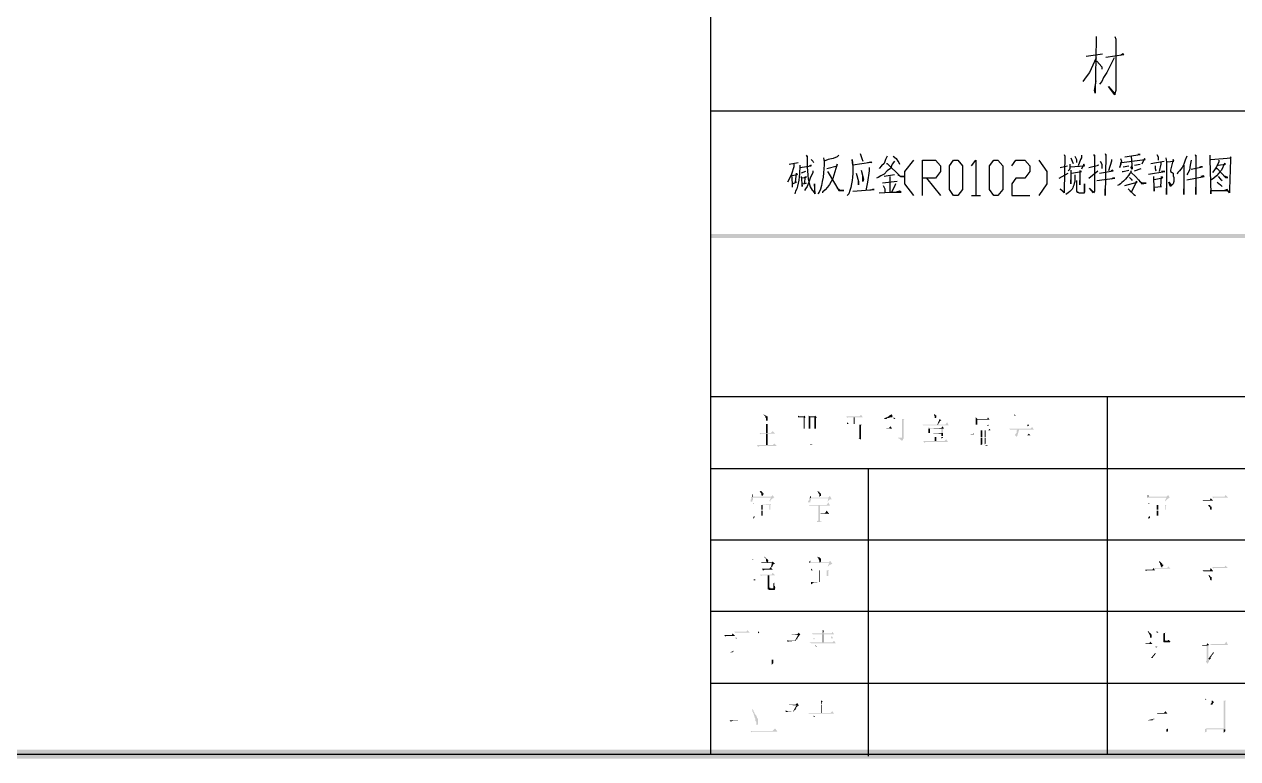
# Model space of a CAD drawing. Header units: millimetres. Extents: x -284 to 814, y -766 to 620.
# Drawn here: x 309.2 to 576, y -765.6 to -604.1 of the extents above; entities that cross this region are included whole.
import ezdxf

# ---------------------------------------------------------------- set-up
doc = ezdxf.new("R2010")
doc.units = ezdxf.units.MM
doc.layers.add('1', color=7, linetype='Continuous')

msp = doc.modelspace()

# ---------------------------------------------------------------- hatches: boundary and pattern name
h = msp.add_hatch(color=0)
h.dxf.hatch_style = 2
h.paths.add_polyline_path([(460.08, -650.198268), (460.08, -651.098268), (813.24, -650.198268)])
h = msp.add_hatch(color=0)
h.dxf.hatch_style = 2
h.paths.add_polyline_path([(460.08, -651.098268), (813.24, -650.198268), (813.24, -651.098268)])
h = msp.add_hatch(color=0)
h.dxf.hatch_style = 2
h.paths.add_polyline_path([(471.78, -689.798268), (471.78, -689.978268), (471.96, -690.158268), (472.14, -690.338268), (472.14, -690.518268), (472.32, -690.698268), (472.32, -690.878268), (472.32, -691.058268), (472.32, -691.238268), (472.5, -691.238268), (472.68, -691.238268), (472.68, -691.058268), (472.68, -690.698268), (472.68, -690.518268), (472.68, -690.338268), (472.5, -690.338268), (472.32, -690.158268), (472.14, -690.158268), (472.14, -689.978268), (471.96, -689.978268)])
h = msp.add_hatch(color=0)
h.dxf.hatch_style = 2
h.paths.add_polyline_path([(479.34, -690.158268), (479.34, -690.518268), (480.6, -690.518268), (480.6, -693.038268), (480.78, -693.038268), (480.78, -690.698268), (480.96, -690.518268), (479.7, -690.338268)])
h = msp.add_hatch(color=0)
h.dxf.hatch_style = 2
h.paths.add_polyline_path([(480.78, -690.158268), (480.6, -690.338268), (479.7, -690.338268), (480.96, -690.518268)])
h = msp.add_hatch(color=0)
h.dxf.hatch_style = 2
h.paths.add_polyline_path([(481.68, -690.158268), (481.68, -690.518268), (482.04, -690.338268)])
h = msp.add_hatch(color=0)
h.dxf.hatch_style = 2
h.paths.add_polyline_path([(483.12, -690.158268), (482.94, -690.338268), (482.04, -690.338268), (481.68, -690.518268), (481.68, -693.038268), (482.04, -693.038268), (482.04, -690.518268), (483.48, -690.518268)])
h = msp.add_hatch(color=0)
h.dxf.hatch_style = 2
h.paths.add_polyline_path([(483.48, -690.518268), (482.94, -690.518268), (482.94, -693.038268), (483.3, -693.038268), (483.3, -690.698268)])
h = msp.add_hatch(color=0)
h.dxf.hatch_style = 2
h.paths.add_polyline_path([(493.2, -689.978268), (492.84, -690.338268), (489.96, -690.338268), (490.14, -690.698268), (490.32, -690.518268), (490.5, -690.518268), (493.56, -690.518268)])
h = msp.add_hatch(color=0)
h.dxf.hatch_style = 2
h.paths.add_polyline_path([(491.76, -690.518268), (491.58, -690.518268), (491.58, -691.958268), (490.5, -691.958268), (491.76, -691.958268)])
h = msp.add_hatch(color=0)
h.dxf.hatch_style = 2
h.paths.add_polyline_path([(499.86, -689.798268), (499.68, -689.978268), (499.5, -689.978268), (499.5, -690.158268), (499.32, -690.158268), (499.32, -690.338268), (499.14, -690.338268), (498.96, -690.518268), (498.78, -690.518268), (498.6, -690.518268), (498.6, -690.698268), (498.42, -690.698268), (498.24, -690.878268), (498.78, -690.878268), (498.96, -690.698268), (499.14, -690.698268), (499.32, -690.698268), (499.5, -690.518268), (499.68, -690.518268), (499.86, -690.518268), (500.04, -690.518268), (500.04, -690.338268), (500.22, -690.338268)])
h = msp.add_hatch(color=0)
h.dxf.hatch_style = 2
h.paths.add_polyline_path([(500.4, -690.518268), (500.4, -690.878268), (500.76, -690.878268)])
h = msp.add_hatch(color=0)
h.dxf.hatch_style = 2
h.paths.add_polyline_path([(502.74, -690.878268), (502.2, -690.878268), (502.2, -694.838268), (502.2, -695.018268), (502.02, -695.018268), (501.3, -695.018268), (501.48, -695.198268), (501.66, -695.198268), (501.84, -695.378268), (502.02, -695.558268), (502.02, -695.738268), (502.2, -695.558268), (502.38, -695.558268), (502.38, -695.378268), (502.56, -695.198268), (502.56, -691.058268)])
h = msp.add_hatch(color=0)
h.dxf.hatch_style = 2
h.paths.add_polyline_path([(509.22, -689.618268), (509.22, -689.798268), (509.22, -689.978268), (509.22, -690.158268), (509.4, -690.158268), (509.4, -690.338268), (509.4, -690.698268), (509.58, -690.698268), (509.76, -690.518268), (509.76, -690.158268), (509.22, -689.798268)])
h = msp.add_hatch(color=0)
h.dxf.hatch_style = 2
h.paths.add_polyline_path([(510.48, -690.878268), (509.94, -692.138268), (510.12, -692.138268), (510.3, -691.778268), (510.48, -691.598268), (510.48, -691.418268), (510.66, -691.238268), (510.84, -691.238268)])
h = msp.add_hatch(color=0)
h.dxf.hatch_style = 2
h.paths.add_polyline_path([(518.4, -690.518268), (518.4, -690.878268), (518.76, -690.878268)])
h = msp.add_hatch(color=0)
h.dxf.hatch_style = 2
h.paths.add_polyline_path([(521.1, -690.518268), (520.92, -690.878268), (518.4, -690.878268), (518.4, -691.058268), (518.4, -691.238268), (518.4, -692.138268), (518.76, -692.138268), (518.76, -691.058268), (521.46, -691.058268)])
h = msp.add_hatch(color=0)
h.dxf.hatch_style = 2
h.paths.add_polyline_path([(526.86, -689.798268), (526.86, -690.158268), (527.22, -690.158268)])
h = msp.add_hatch(color=0)
h.dxf.hatch_style = 2
h.paths.add_polyline_path([(472.68, -693.938268), (472.68, -691.958268), (472.32, -691.958268), (472.32, -693.938268)])
h = msp.add_hatch(color=0)
h.dxf.hatch_style = 2
h.paths.add_polyline_path([(490.14, -691.598268), (490.14, -691.958268), (491.76, -691.958268), (490.5, -691.958268)])
h = msp.add_hatch(color=0)
h.dxf.hatch_style = 2
h.paths.add_polyline_path([(493.38, -692.138268), (492.84, -692.138268), (492.84, -695.018268), (492.84, -695.198268), (492.48, -695.198268), (493.2, -695.378268), (493.2, -692.318268)])
h = msp.add_hatch(color=0)
h.dxf.hatch_style = 2
h.paths.add_polyline_path([(499.68, -692.498268), (499.32, -692.858268), (498.24, -692.858268), (500.04, -693.038268)])
h = msp.add_hatch(color=0)
h.dxf.hatch_style = 2
h.paths.add_polyline_path([(512.1, -691.598268), (511.74, -692.138268), (506.7, -692.138268), (506.88, -692.318268), (507.06, -692.318268), (512.46, -692.318268)])
h = msp.add_hatch(color=0)
h.dxf.hatch_style = 2
h.paths.add_polyline_path([(507.96, -692.678268), (507.96, -693.038268), (510.84, -693.038268), (510.84, -693.938268), (508.32, -693.938268), (511.2, -693.938268), (511.2, -693.218268), (511.38, -693.038268), (508.32, -692.858268)])
h = msp.add_hatch(color=0)
h.dxf.hatch_style = 2
h.paths.add_polyline_path([(507.96, -693.038268), (507.96, -693.938268), (510.84, -694.118268), (510.84, -694.658268), (508.32, -694.658268), (511.2, -694.658268), (511.2, -693.938268), (508.32, -693.938268), (508.32, -693.038268), (510.84, -693.038268)])
h = msp.add_hatch(color=0)
h.dxf.hatch_style = 2
h.paths.add_polyline_path([(511.2, -692.498268), (510.84, -692.858268), (508.32, -692.858268), (511.38, -693.038268)])
h = msp.add_hatch(color=0)
h.dxf.hatch_style = 2
h.paths.add_polyline_path([(521.46, -693.038268), (521.1, -693.398268), (519.12, -693.398268), (521.64, -693.398268)])
h = msp.add_hatch(color=0)
h.dxf.hatch_style = 2
h.paths.add_polyline_path([(519.48, -693.398268), (519.48, -694.838268), (519.12, -694.838268), (519.84, -694.838268), (519.84, -693.398268), (520.38, -693.398268)])
h = msp.add_hatch(color=0)
h.dxf.hatch_style = 2
h.paths.add_polyline_path([(520.38, -693.398268), (520.38, -694.838268), (520.56, -694.838268), (520.56, -693.398268), (521.28, -693.398268)])
h = msp.add_hatch(color=0)
h.dxf.hatch_style = 2
h.paths.add_polyline_path([(521.28, -692.138268), (520.92, -692.318268), (520.92, -692.498268), (521.28, -692.318268)])
h = msp.add_hatch(color=0)
h.dxf.hatch_style = 2
h.paths.add_polyline_path([(530.82, -692.678268), (530.46, -693.038268), (525.78, -693.038268), (525.96, -693.218268), (526.14, -693.218268), (531.18, -693.218268)])
h = msp.add_hatch(color=0)
h.dxf.hatch_style = 2
h.paths.add_polyline_path([(527.94, -693.218268), (527.58, -693.218268), (527.4, -693.398268), (527.4, -693.578268), (527.4, -693.758268), (527.4, -693.938268), (527.22, -694.118268), (527.22, -694.298268), (527.04, -694.298268), (527.04, -694.478268), (527.4, -694.838268), (527.58, -694.478268), (530.46, -694.478268), (527.58, -694.478268)])
h = msp.add_hatch(color=0)
h.dxf.hatch_style = 2
h.paths.add_polyline_path([(530.1, -692.138268), (529.74, -692.138268), (529.74, -692.498268), (530.1, -692.318268)])
h = msp.add_hatch(color=0)
h.dxf.hatch_style = 2
h.paths.add_polyline_path([(473.76, -693.578268), (473.4, -693.938268), (470.88, -693.938268), (471.06, -694.298268), (471.24, -694.118268), (471.42, -694.118268), (474.3, -694.118268)])
h = msp.add_hatch(color=0)
h.dxf.hatch_style = 2
h.paths.add_polyline_path([(472.68, -696.638268), (472.68, -694.118268), (472.32, -694.118268), (472.32, -696.638268)])
h = msp.add_hatch(color=0)
h.dxf.hatch_style = 2
h.paths.add_polyline_path([(501.48, -695.018268), (501.3, -695.018268), (502.02, -695.018268), (501.66, -695.018268)])
h = msp.add_hatch(color=0)
h.dxf.hatch_style = 2
h.paths.add_polyline_path([(511.92, -695.378268), (511.56, -695.738268), (506.88, -695.738268), (507.06, -696.098268), (507.24, -696.098268), (507.42, -695.918268), (512.28, -695.918268)])
h = msp.add_hatch(color=0)
h.dxf.hatch_style = 2
h.paths.add_polyline_path([(509.4, -694.838268), (509.4, -695.738268), (509.76, -695.738268), (509.76, -694.838268), (510.84, -694.838268)])
h = msp.add_hatch(color=0)
h.dxf.hatch_style = 2
h.paths.add_polyline_path([(511.2, -694.838268), (509.4, -694.838268), (510.84, -694.838268), (510.84, -695.198268), (511.2, -695.018268)])
h = msp.add_hatch(color=0)
h.dxf.hatch_style = 2
h.paths.add_polyline_path([(518.04, -694.118268), (516.78, -694.298268), (517.86, -694.298268), (518.04, -694.298268)])
h = msp.add_hatch(color=0)
h.dxf.hatch_style = 2
h.paths.add_polyline_path([(519.84, -695.018268), (519.48, -695.018268), (519.48, -696.638268), (519.84, -696.458268)])
h = msp.add_hatch(color=0)
h.dxf.hatch_style = 2
h.paths.add_polyline_path([(520.38, -695.018268), (520.38, -696.458268), (520.56, -696.278268), (520.56, -695.018268), (521.28, -695.018268)])
h = msp.add_hatch(color=0)
h.dxf.hatch_style = 2
h.paths.add_polyline_path([(530.1, -694.118268), (529.74, -694.478268), (527.58, -694.478268), (530.46, -694.478268)])
h = msp.add_hatch(color=0)
h.dxf.hatch_style = 2
h.paths.add_polyline_path([(474.12, -696.278268), (473.76, -696.638268), (470.34, -696.638268), (470.52, -696.998268), (470.7, -696.998268), (470.88, -696.818268), (474.66, -696.818268)])
h = msp.add_hatch(color=0)
h.dxf.hatch_style = 2
h.paths.add_polyline_path([(479.88, -696.278268), (480.42, -696.278268), (480.24, -696.278268)])
h = msp.add_hatch(color=0)
h.dxf.hatch_style = 2
h.paths.add_polyline_path([(482.04, -696.458268), (482.04, -696.638268), (482.58, -696.458268)])
h = msp.add_hatch(color=0)
h.dxf.hatch_style = 2
h.paths.add_polyline_path([(520.56, -696.638268), (520.56, -696.818268), (521.1, -696.638268), (520.92, -696.638268), (520.74, -696.638268)])
h = msp.add_hatch(color=0)
h.dxf.hatch_style = 2
h.paths.add_polyline_path([(471.06, -706.718268), (470.88, -706.718268), (471.06, -706.898268), (471.06, -707.078268), (471.24, -707.258268), (471.24, -707.438268), (471.24, -707.618268), (471.42, -707.798268), (471.6, -707.798268), (471.6, -707.618268), (471.78, -707.438268), (471.78, -707.258268), (471.6, -707.258268), (471.6, -707.078268), (471.42, -706.898268), (471.24, -706.718268)])
h = msp.add_hatch(color=0)
h.dxf.hatch_style = 2
h.paths.add_polyline_path([(483.66, -706.718268), (483.66, -706.898268), (483.84, -707.258268), (484.02, -707.438268), (484.02, -707.618268), (484.02, -707.798268), (484.02, -707.978268), (484.2, -707.978268), (484.2, -707.798268), (484.38, -707.798268), (484.38, -707.618268), (484.38, -707.438268), (484.38, -707.258268), (484.2, -707.258268), (484.2, -707.078268), (484.02, -707.078268), (484.02, -706.898268), (483.84, -706.898268)])
h = msp.add_hatch(color=0)
h.dxf.hatch_style = 2
h.paths.add_polyline_path([(469.08, -708.158268), (469.08, -708.338268), (469.08, -708.518268), (468.9, -708.518268), (468.9, -708.698268), (468.9, -708.878268), (468.9, -709.058268), (469.26, -709.058268), (469.26, -708.878268), (469.44, -708.698268), (469.44, -708.518268), (469.44, -708.338268), (469.44, -708.158268), (473.4, -708.158268)])
h = msp.add_hatch(color=0)
h.dxf.hatch_style = 2
h.paths.add_polyline_path([(469.44, -707.438268), (469.26, -707.438268), (469.26, -707.798268), (469.26, -707.978268), (469.08, -708.158268), (469.44, -707.978268)])
h = msp.add_hatch(color=0)
h.dxf.hatch_style = 2
h.paths.add_polyline_path([(473.76, -707.618268), (473.4, -707.978268), (469.44, -707.978268), (469.08, -708.158268), (473.4, -708.158268), (473.04, -708.878268), (473.22, -709.058268), (473.22, -708.878268), (473.76, -708.338268), (473.94, -708.338268), (473.94, -708.158268), (474.12, -708.158268)])
h = msp.add_hatch(color=0)
h.dxf.hatch_style = 2
h.paths.add_polyline_path([(469.44, -709.418268), (469.62, -709.418268), (469.62, -709.598268), (469.8, -709.598268)])
h = msp.add_hatch(color=0)
h.dxf.hatch_style = 2
h.paths.add_polyline_path([(481.86, -708.338268), (481.86, -708.518268), (481.86, -708.698268), (481.68, -708.698268), (481.68, -708.878268), (481.5, -709.058268), (481.5, -709.238268), (481.68, -709.238268), (481.86, -709.238268), (482.04, -709.238268), (482.04, -709.058268), (482.04, -708.878268), (482.22, -708.698268), (482.22, -708.338268), (486, -708.338268)])
h = msp.add_hatch(color=0)
h.dxf.hatch_style = 2
h.paths.add_polyline_path([(486, -709.238268), (485.64, -709.778268), (481.68, -709.778268), (481.86, -709.958268), (482.04, -709.958268), (482.22, -709.958268), (486.36, -709.958268)])
h = msp.add_hatch(color=0)
h.dxf.hatch_style = 2
h.paths.add_polyline_path([(486.36, -707.798268), (486, -708.158268), (482.22, -708.158268), (481.86, -708.338268), (486, -708.338268), (485.82, -709.238268), (486, -708.878268), (486.36, -708.518268), (486.54, -708.518268), (486.72, -708.518268)])
h = msp.add_hatch(color=0)
h.dxf.hatch_style = 2
h.paths.add_polyline_path([(482.22, -707.798268), (482.04, -707.798268), (482.04, -707.978268), (481.86, -708.338268), (482.22, -708.158268)])
h = msp.add_hatch(color=0)
h.dxf.hatch_style = 2
h.paths.add_polyline_path([(560.7, -707.618268), (560.34, -707.978268), (556.38, -707.978268), (556.02, -708.158268), (560.34, -708.158268), (559.98, -708.878268), (560.16, -709.058268), (560.16, -708.878268), (560.34, -708.698268), (560.7, -708.338268), (560.88, -708.338268), (560.88, -708.158268), (561.06, -708.158268)])
h = msp.add_hatch(color=0)
h.dxf.hatch_style = 2
h.paths.add_polyline_path([(556.38, -707.618268), (556.2, -707.618268), (556.2, -707.798268), (556.2, -707.978268), (556.02, -708.158268), (556.38, -707.978268)])
h = msp.add_hatch(color=0)
h.dxf.hatch_style = 2
h.paths.add_polyline_path([(556.38, -709.418268), (556.38, -709.598268), (556.74, -709.598268)])
h = msp.add_hatch(color=0)
h.dxf.hatch_style = 2
h.paths.add_polyline_path([(570.06, -708.338268), (569.88, -708.698268), (568.26, -708.698268), (568.44, -708.878268), (568.62, -708.878268), (570.6, -708.878268)])
h = msp.add_hatch(color=0)
h.dxf.hatch_style = 2
h.paths.add_polyline_path([(573.3, -707.618268), (573.12, -707.978268), (570.42, -707.978268), (570.6, -708.338268), (570.78, -708.158268), (573.84, -708.158268)])
h = msp.add_hatch(color=0)
h.dxf.hatch_style = 2
h.paths.add_polyline_path([(473.4, -709.598268), (471.24, -709.778268), (473.04, -709.778268), (473.04, -710.858268), (469.8, -710.858268), (473.22, -710.858268), (473.22, -709.958268)])
h = msp.add_hatch(color=0)
h.dxf.hatch_style = 2
h.paths.add_polyline_path([(471.24, -709.778268), (471.24, -710.858268), (471.6, -710.858268), (471.6, -709.778268), (473.04, -709.778268)])
h = msp.add_hatch(color=0)
h.dxf.hatch_style = 2
h.paths.add_polyline_path([(471.24, -711.038268), (471.24, -712.118268), (471.6, -712.118268), (471.6, -711.038268), (473.04, -711.038268)])
h = msp.add_hatch(color=0)
h.dxf.hatch_style = 2
h.paths.add_polyline_path([(484.2, -709.958268), (483.84, -709.958268), (483.84, -713.198268), (483.48, -713.378268), (483.48, -713.558268), (483.66, -713.558268), (485.28, -713.558268), (484.92, -713.558268), (484.56, -713.558268), (484.38, -713.378268), (484.2, -713.378268), (484.2, -711.758268), (486.18, -711.758268), (484.2, -711.578268)])
h = msp.add_hatch(color=0)
h.dxf.hatch_style = 2
h.paths.add_polyline_path([(485.64, -711.038268), (485.28, -711.578268), (484.2, -711.578268), (486.18, -711.758268)])
h = msp.add_hatch(color=0)
h.dxf.hatch_style = 2
h.paths.add_polyline_path([(560.34, -709.778268), (558.18, -709.778268), (559.98, -709.778268), (559.98, -710.858268), (556.74, -710.858268), (560.16, -710.858268), (560.16, -709.958268)])
h = msp.add_hatch(color=0)
h.dxf.hatch_style = 2
h.paths.add_polyline_path([(558.18, -709.778268), (558.18, -710.858268), (558.54, -710.858268), (558.54, -709.778268), (559.98, -709.778268)])
h = msp.add_hatch(color=0)
h.dxf.hatch_style = 2
h.paths.add_polyline_path([(558.18, -711.038268), (558.18, -712.118268), (558.54, -712.118268), (558.54, -711.038268), (559.98, -711.038268)])
h = msp.add_hatch(color=0)
h.dxf.hatch_style = 2
h.paths.add_polyline_path([(569.7, -709.778268), (569.52, -709.778268), (569.52, -709.958268), (569.7, -710.138268), (569.88, -710.318268), (569.88, -710.498268), (569.88, -710.678268), (570.06, -710.858268), (570.24, -710.858268), (570.24, -710.678268), (570.24, -710.318268), (570.24, -710.138268), (570.06, -710.138268), (570.06, -709.958268), (569.88, -709.958268), (569.88, -709.778268)])
h = msp.add_hatch(color=0)
h.dxf.hatch_style = 2
h.paths.add_polyline_path([(469.62, -712.298268), (469.62, -712.478268), (469.44, -712.658268), (469.44, -712.838268), (469.8, -712.478268), (469.8, -712.298268), (471.24, -712.298268)])
h = msp.add_hatch(color=0)
h.dxf.hatch_style = 2
h.paths.add_polyline_path([(556.56, -712.298268), (556.38, -712.478268), (556.38, -712.838268), (556.74, -712.658268), (556.74, -712.298268), (558.18, -712.298268)])
h = msp.add_hatch(color=0)
h.dxf.hatch_style = 2
h.paths.add_polyline_path([(469.26, -721.658268), (469.26, -721.838268), (469.62, -721.838268)])
h = msp.add_hatch(color=0)
h.dxf.hatch_style = 2
h.paths.add_polyline_path([(471.96, -721.118268), (471.96, -721.298268), (472.14, -721.478268), (472.32, -721.658268), (472.32, -721.838268), (472.32, -722.018268), (472.32, -722.198268), (472.5, -722.378268), (471.24, -722.378268), (472.5, -722.378268), (472.68, -722.378268), (472.86, -722.018268), (472.68, -721.838268), (472.68, -721.658268), (472.5, -721.658268), (472.32, -721.478268), (472.14, -721.298268)])
h = msp.add_hatch(color=0)
h.dxf.hatch_style = 2
h.paths.add_polyline_path([(473.76, -722.198268), (473.58, -722.378268), (472.5, -722.378268), (471.24, -722.558268), (473.58, -722.558268), (473.4, -723.458268), (473.58, -723.638268), (473.58, -723.458268), (473.76, -723.278268), (473.76, -723.098268), (473.94, -722.918268), (473.94, -722.738268), (474.3, -722.738268)])
h = msp.add_hatch(color=0)
h.dxf.hatch_style = 2
h.paths.add_polyline_path([(471.24, -722.198268), (471.24, -722.558268), (472.5, -722.378268), (471.24, -722.378268)])
h = msp.add_hatch(color=0)
h.dxf.hatch_style = 2
h.paths.add_polyline_path([(486.36, -722.018268), (486.18, -722.378268), (482.04, -722.378268), (481.86, -722.558268), (486.18, -722.558268), (485.82, -723.458268), (486, -723.278268), (486.36, -722.918268), (486.54, -722.918268), (486.72, -722.738268), (486.9, -722.738268)])
h = msp.add_hatch(color=0)
h.dxf.hatch_style = 2
h.paths.add_polyline_path([(482.04, -722.018268), (481.86, -722.198268), (481.86, -722.378268), (481.86, -722.558268), (482.04, -722.378268)])
h = msp.add_hatch(color=0)
h.dxf.hatch_style = 2
h.paths.add_polyline_path([(483.66, -721.118268), (483.66, -721.298268), (483.66, -721.478268), (483.84, -721.478268), (483.84, -721.658268), (484.02, -722.018268), (484.02, -722.198268), (484.02, -722.378268), (484.2, -722.378268), (484.38, -722.198268), (484.38, -722.018268), (484.38, -721.838268), (484.38, -721.658268), (484.2, -721.478268), (484.02, -721.298268), (483.84, -721.298268)])
h = msp.add_hatch(color=0)
h.dxf.hatch_style = 2
h.paths.add_polyline_path([(558.72, -722.198268), (558.72, -722.378268), (558.9, -722.558268), (558.9, -722.738268), (558.9, -722.918268), (559.08, -722.918268), (559.08, -723.098268), (559.08, -723.278268), (559.26, -723.458268), (559.26, -723.638268), (559.44, -723.458268), (559.44, -723.278268), (559.62, -723.098268), (559.62, -722.918268), (559.44, -722.918268), (559.44, -722.738268), (559.26, -722.558268), (559.08, -722.378268), (558.9, -722.198268)])
h = msp.add_hatch(color=0)
h.dxf.hatch_style = 2
h.paths.add_polyline_path([(473.76, -724.718268), (473.58, -725.078268), (470.88, -725.078268), (471.24, -725.438268), (471.42, -725.258268), (474.3, -725.258268)])
h = msp.add_hatch(color=0)
h.dxf.hatch_style = 2
h.paths.add_polyline_path([(473.22, -723.458268), (473.04, -723.818268), (471.42, -723.818268), (471.6, -724.178268), (471.78, -724.178268), (471.96, -723.998268), (473.76, -723.998268)])
h = msp.add_hatch(color=0)
h.dxf.hatch_style = 2
h.paths.add_polyline_path([(473.04, -725.258268), (472.68, -725.258268), (472.68, -727.958268), (472.68, -728.138268), (473.4, -728.138268), (473.22, -728.138268), (473.22, -727.958268), (473.04, -727.958268), (473.04, -727.778268)])
h = msp.add_hatch(color=0)
h.dxf.hatch_style = 2
h.paths.add_polyline_path([(482.22, -723.818268), (482.22, -724.178268), (482.58, -724.178268)])
h = msp.add_hatch(color=0)
h.dxf.hatch_style = 2
h.paths.add_polyline_path([(486.18, -724.178268), (484.02, -724.178268), (485.64, -724.178268), (485.64, -725.438268), (482.58, -725.438268), (486, -725.438268), (486, -724.358268)])
h = msp.add_hatch(color=0)
h.dxf.hatch_style = 2
h.paths.add_polyline_path([(484.02, -724.178268), (484.02, -725.438268), (484.2, -725.438268), (484.2, -724.178268), (485.64, -724.178268)])
h = msp.add_hatch(color=0)
h.dxf.hatch_style = 2
h.paths.add_polyline_path([(484.02, -725.438268), (484.02, -726.698268), (484.2, -726.698268), (484.2, -725.438268), (485.64, -725.438268)])
h = msp.add_hatch(color=0)
h.dxf.hatch_style = 2
h.paths.add_polyline_path([(557.46, -723.638268), (557.28, -723.998268), (555.66, -723.998268), (555.84, -724.358268), (556.02, -724.178268), (557.82, -724.178268)])
h = msp.add_hatch(color=0)
h.dxf.hatch_style = 2
h.paths.add_polyline_path([(560.7, -723.278268), (560.52, -723.638268), (557.64, -723.638268), (557.82, -723.998268), (558, -723.818268), (561.24, -723.818268)])
h = msp.add_hatch(color=0)
h.dxf.hatch_style = 2
h.paths.add_polyline_path([(570.06, -723.638268), (569.88, -724.178268), (568.26, -724.178268), (568.44, -724.358268), (568.62, -724.358268), (570.6, -724.358268)])
h = msp.add_hatch(color=0)
h.dxf.hatch_style = 2
h.paths.add_polyline_path([(569.7, -725.258268), (569.52, -725.258268), (569.7, -725.438268), (569.7, -725.618268), (569.88, -725.798268), (569.88, -725.978268), (569.88, -726.158268), (570.06, -726.338268), (570.24, -726.338268), (570.24, -726.158268), (570.24, -725.798268), (570.24, -725.618268), (570.06, -725.618268), (569.88, -725.258268)])
h = msp.add_hatch(color=0)
h.dxf.hatch_style = 2
h.paths.add_polyline_path([(573.3, -723.098268), (573.12, -723.458268), (570.42, -723.458268), (570.6, -723.818268), (570.78, -723.638268), (573.84, -723.638268)])
h = msp.add_hatch(color=0)
h.dxf.hatch_style = 2
h.paths.add_polyline_path([(469.62, -726.158268), (469.62, -726.338268), (470.16, -726.338268), (469.98, -726.338268), (469.98, -726.158268), (469.8, -726.158268)])
h = msp.add_hatch(color=0)
h.dxf.hatch_style = 2
h.paths.add_polyline_path([(474.12, -726.698268), (474.12, -726.878268), (473.94, -727.058268), (473.94, -727.778268), (473.94, -727.958268), (473.94, -728.138268), (472.68, -728.138268), (472.68, -728.318268), (472.86, -728.318268), (472.86, -728.498268), (473.04, -728.498268), (473.94, -728.498268), (474.12, -728.498268), (474.3, -728.318268), (474.3, -728.138268), (474.48, -727.958268), (474.3, -727.958268), (474.3, -727.778268), (474.3, -727.598268), (474.12, -727.598268)])
h = msp.add_hatch(color=0)
h.dxf.hatch_style = 2
h.paths.add_polyline_path([(482.22, -726.698268), (482.22, -727.238268), (482.58, -727.058268), (482.58, -726.878268), (484.02, -726.878268)])
h = msp.add_hatch(color=0)
h.dxf.hatch_style = 2
h.paths.add_polyline_path([(464.94, -738.038268), (464.76, -738.398268), (463.14, -738.398268), (463.32, -738.758268), (463.5, -738.578268), (465.48, -738.578268)])
h = msp.add_hatch(color=0)
h.dxf.hatch_style = 2
h.paths.add_polyline_path([(468.18, -737.318268), (468, -737.678268), (465.3, -737.678268), (465.48, -737.858268), (465.66, -737.858268), (465.84, -737.858268), (468.72, -737.858268)])
h = msp.add_hatch(color=0)
h.dxf.hatch_style = 2
h.paths.add_polyline_path([(470.52, -737.498268), (470.52, -738.038268), (470.88, -737.858268)])
h = msp.add_hatch(color=0)
h.dxf.hatch_style = 2
h.paths.add_polyline_path([(479.52, -737.858268), (479.16, -738.218268), (477.9, -738.218268), (477.36, -738.218268), (479.34, -738.398268), (478.62, -739.658268), (477.36, -739.658268), (478.8, -739.658268), (478.98, -739.298268), (479.16, -739.298268), (479.16, -739.118268), (479.34, -738.938268), (479.34, -738.758268), (479.52, -738.758268), (479.52, -738.578268), (479.7, -738.398268), (479.88, -738.398268)])
h = msp.add_hatch(color=0)
h.dxf.hatch_style = 2
h.paths.add_polyline_path([(486.9, -737.678268), (486.72, -738.038268), (482.4, -738.038268), (482.58, -738.218268), (482.76, -738.218268), (482.94, -738.218268), (487.26, -738.218268)])
h = msp.add_hatch(color=0)
h.dxf.hatch_style = 2
h.paths.add_polyline_path([(486.72, -738.578268), (486.54, -739.118268), (482.58, -739.118268), (482.76, -739.298268), (482.94, -739.298268), (483.12, -739.118268), (487.08, -739.118268)])
h = msp.add_hatch(color=0)
h.dxf.hatch_style = 2
h.paths.add_polyline_path([(484.56, -737.138268), (484.74, -737.318268), (484.74, -738.038268), (484.92, -738.038268), (484.92, -737.678268), (485.1, -737.498268)])
h = msp.add_hatch(color=0)
h.dxf.hatch_style = 2
h.paths.add_polyline_path([(484.92, -739.118268), (484.92, -738.218268), (484.74, -738.218268), (484.74, -739.118268)])
h = msp.add_hatch(color=0)
h.dxf.hatch_style = 2
h.paths.add_polyline_path([(556.38, -737.498268), (556.2, -737.678268), (556.38, -737.858268), (556.56, -738.218268), (556.74, -738.578268), (556.74, -738.758268), (556.74, -738.938268), (556.92, -738.938268), (557.1, -738.938268), (557.1, -738.758268), (557.1, -738.398268), (556.92, -738.038268), (556.74, -738.038268), (556.74, -737.858268), (556.56, -737.858268)])
h = msp.add_hatch(color=0)
h.dxf.hatch_style = 2
h.paths.add_polyline_path([(558.18, -737.498268), (558.18, -737.858268), (558.54, -737.858268)])
h = msp.add_hatch(color=0)
h.dxf.hatch_style = 2
h.paths.add_polyline_path([(560.16, -737.858268), (559.62, -738.038268), (559.62, -739.838268), (559.8, -740.018268), (559.98, -740.018268), (560.88, -740.018268), (561.06, -740.018268), (561.24, -739.838268), (561.06, -739.658268), (560.16, -739.658268), (559.98, -739.478268), (559.98, -738.038268)])
h = msp.add_hatch(color=0)
h.dxf.hatch_style = 2
h.paths.add_polyline_path([(465.66, -738.938268), (465.66, -739.118268), (466.02, -739.118268)])
h = msp.add_hatch(color=0)
h.dxf.hatch_style = 2
h.paths.add_polyline_path([(477, -739.478268), (477, -739.838268), (478.8, -739.658268), (477.36, -739.658268)])
h = msp.add_hatch(color=0)
h.dxf.hatch_style = 2
h.paths.add_polyline_path([(487.26, -739.658268), (486.9, -740.018268), (481.86, -740.018268), (482.22, -740.198268), (482.4, -740.198268), (482.58, -740.198268), (487.62, -740.198268)])
h = msp.add_hatch(color=0)
h.dxf.hatch_style = 2
h.paths.add_polyline_path([(483.12, -740.558268), (483.12, -740.738268), (483.3, -740.918268), (483.48, -740.918268)])
h = msp.add_hatch(color=0)
h.dxf.hatch_style = 2
h.paths.add_polyline_path([(484.92, -740.018268), (484.92, -739.118268), (484.74, -739.118268), (484.74, -740.018268)])
h = msp.add_hatch(color=0)
h.dxf.hatch_style = 2
h.paths.add_polyline_path([(556.74, -739.838268), (556.56, -740.198268), (555.66, -740.198268), (555.84, -740.378268), (556.02, -740.378268), (556.56, -740.378268), (557.28, -740.378268)])
h = msp.add_hatch(color=0)
h.dxf.hatch_style = 2
h.paths.add_polyline_path([(557.82, -740.918268), (558, -741.098268), (558.18, -741.098268), (558.36, -740.918268), (559.98, -740.918268)])
h = msp.add_hatch(color=0)
h.dxf.hatch_style = 2
h.paths.add_polyline_path([(560.88, -739.478268), (560.7, -739.478268), (560.52, -739.658268), (560.34, -739.658268), (561.06, -739.658268)])
h = msp.add_hatch(color=0)
h.dxf.hatch_style = 2
h.paths.add_polyline_path([(569.34, -740.198268), (569.16, -740.558268), (568.08, -740.558268), (568.26, -740.738268), (568.44, -740.738268), (568.62, -740.738268), (569.16, -740.738268), (569.7, -740.558268)])
h = msp.add_hatch(color=0)
h.dxf.hatch_style = 2
h.paths.add_polyline_path([(569.7, -740.558268), (569.16, -740.738268), (569.16, -743.798268), (569.16, -743.978268), (568.98, -744.158268), (569.34, -744.698268), (569.52, -744.518268), (569.52, -744.338268), (569.7, -744.158268), (569.7, -743.978268), (569.88, -743.798268), (569.52, -743.618268), (569.52, -740.918268)])
h = msp.add_hatch(color=0)
h.dxf.hatch_style = 2
h.paths.add_polyline_path([(573.48, -739.838268), (573.12, -740.378268), (569.88, -740.378268), (570.24, -740.558268), (570.42, -740.558268), (570.6, -740.558268), (573.84, -740.558268)])
h = msp.add_hatch(color=0)
h.dxf.hatch_style = 2
h.paths.add_polyline_path([(465.3, -741.818268), (464.4, -742.178268), (464.76, -742.178268), (464.94, -742.178268)])
h = msp.add_hatch(color=0)
h.dxf.hatch_style = 2
h.paths.add_polyline_path([(473.94, -743.798268), (473.58, -743.798268), (473.58, -744.878268), (473.94, -744.518268), (473.94, -744.338268), (473.94, -744.158268)])
h = msp.add_hatch(color=0)
h.dxf.hatch_style = 2
h.paths.add_polyline_path([(557.82, -742.358268), (556.92, -743.438268), (557.28, -743.438268), (557.46, -743.078268), (557.64, -742.898268), (557.82, -742.718268), (558, -742.358268)])
h = msp.add_hatch(color=0)
h.dxf.hatch_style = 2
h.paths.add_polyline_path([(570.6, -742.178268), (569.52, -743.618268), (569.88, -743.798268), (569.88, -743.618268), (570.06, -743.618268), (570.06, -743.438268), (570.06, -743.258268), (570.24, -743.078268), (570.24, -742.898268), (570.6, -742.538268), (570.78, -742.178268)])
h = msp.add_hatch(color=0)
h.dxf.hatch_style = 2
h.paths.add_polyline_path([(469.26, -754.598268), (469.26, -754.778268), (469.26, -755.138268), (469.44, -755.318268), (469.44, -755.498268), (469.62, -755.678268), (469.62, -755.858268), (469.8, -756.398268), (469.8, -756.578268), (469.98, -756.758268), (469.98, -756.938268), (469.98, -757.118268), (469.98, -757.298268), (470.16, -757.478268), (470.16, -757.658268), (470.16, -757.838268), (470.16, -758.018268), (470.34, -758.198268), (470.52, -758.018268), (470.52, -757.838268), (470.52, -757.658268), (470.52, -757.118268), (470.52, -756.938268), (470.52, -756.758268), (470.34, -756.578268), (470.34, -756.398268), (470.16, -756.218268), (470.16, -756.038268), (469.98, -755.858268), (469.8, -755.678268), (469.8, -755.498268), (469.62, -755.318268), (469.62, -755.138268), (469.44, -754.778268)])
h = msp.add_hatch(color=0)
h.dxf.hatch_style = 2
h.paths.add_polyline_path([(479.16, -753.338268), (478.8, -753.698268), (477.54, -753.698268), (477, -753.698268), (478.98, -753.878268), (478.26, -755.138268), (477, -755.138268), (478.44, -755.138268), (478.44, -754.958268), (478.62, -754.958268), (478.8, -754.778268), (478.8, -754.598268), (478.98, -754.418268), (478.98, -754.238268), (479.16, -754.238268), (479.16, -754.058268), (479.34, -753.878268), (479.52, -753.878268)])
h = msp.add_hatch(color=0)
h.dxf.hatch_style = 2
h.paths.add_polyline_path([(484.2, -752.618268), (484.38, -752.798268), (484.38, -753.518268), (484.56, -753.518268), (484.56, -753.158268), (484.74, -752.978268)])
h = msp.add_hatch(color=0)
h.dxf.hatch_style = 2
h.paths.add_polyline_path([(484.56, -754.598268), (484.56, -753.698268), (484.38, -753.698268), (484.38, -754.598268)])
h = msp.add_hatch(color=0)
h.dxf.hatch_style = 2
h.paths.add_polyline_path([(484.56, -755.498268), (484.56, -754.598268), (484.38, -754.598268), (484.38, -755.498268)])
h = msp.add_hatch(color=0)
h.dxf.hatch_style = 2
h.paths.add_polyline_path([(568.62, -752.258268), (568.8, -752.438268), (568.8, -752.618268), (569.16, -752.618268)])
h = msp.add_hatch(color=0)
h.dxf.hatch_style = 2
h.paths.add_polyline_path([(573.48, -752.798268), (572.94, -752.798268), (572.94, -758.918268), (569.16, -758.918268), (568.8, -759.098268), (568.8, -759.638268), (568.62, -759.818268), (569.16, -759.638268), (569.16, -759.098268), (572.94, -759.098268), (573.3, -759.098268), (573.3, -752.978268)])
h = msp.add_hatch(color=0)
h.dxf.hatch_style = 2
h.paths.add_polyline_path([(570.42, -752.798268), (570.24, -752.798268), (570.24, -752.978268), (570.24, -753.158268), (570.24, -753.338268), (570.06, -753.518268), (570.06, -753.698268), (570.42, -753.698268), (570.6, -753.338268), (570.78, -753.158268)])
h = msp.add_hatch(color=0)
h.dxf.hatch_style = 2
h.paths.add_polyline_path([(464.22, -757.118268), (464.58, -757.478268), (464.76, -757.298268), (466.92, -757.298268)])
h = msp.add_hatch(color=0)
h.dxf.hatch_style = 2
h.paths.add_polyline_path([(476.64, -754.958268), (476.64, -755.318268), (478.44, -755.138268), (477, -755.138268)])
h = msp.add_hatch(color=0)
h.dxf.hatch_style = 2
h.paths.add_polyline_path([(486.9, -755.138268), (486.54, -755.498268), (481.5, -755.498268), (481.86, -755.678268), (482.04, -755.678268), (482.22, -755.678268), (487.26, -755.678268)])
h = msp.add_hatch(color=0)
h.dxf.hatch_style = 2
h.paths.add_polyline_path([(482.76, -756.038268), (482.76, -756.398268), (483.12, -756.398268)])
h = msp.add_hatch(color=0)
h.dxf.hatch_style = 2
h.paths.add_polyline_path([(557.64, -756.758268), (556.2, -757.118268), (557.28, -757.118268), (557.28, -756.938268), (557.46, -756.938268), (557.64, -756.938268)])
h = msp.add_hatch(color=0)
h.dxf.hatch_style = 2
h.paths.add_polyline_path([(560.16, -755.138268), (559.8, -755.498268), (558.18, -755.498268), (558.36, -755.678268), (558.54, -755.678268), (558.72, -755.678268), (560.52, -755.678268)])
h = msp.add_hatch(color=0)
h.dxf.hatch_style = 2
h.paths.add_polyline_path([(474.3, -758.918268), (473.76, -759.458268), (468.9, -759.458268), (469.08, -759.818268), (469.26, -759.638268), (474.84, -759.638268)])
h = msp.add_hatch(color=0)
h.dxf.hatch_style = 2
h.paths.add_polyline_path([(560.7, -758.918268), (560.34, -759.098268), (560.34, -759.278268), (560.34, -759.458268), (560.34, -759.638268), (560.52, -759.638268), (560.7, -759.458268), (560.7, -759.098268)])
h = msp.add_hatch(color=0)
h.dxf.hatch_style = 2
h.paths.add_polyline_path([(573.3, -759.098268), (572.94, -759.098268), (572.94, -759.818268), (573.3, -759.458268), (573.3, -759.278268)])
h = msp.add_hatch(color=0)
h.dxf.hatch_style = 2
h.paths.add_polyline_path([(-282.24, -763.598268), (-284.22, -765.578268), (812.16, -763.598268)])
h = msp.add_hatch(color=0)
h.dxf.hatch_style = 2
h.paths.add_polyline_path([(-284.22, -765.578268), (812.16, -763.598268), (814.14, -765.578268)])

# ---------------------------------------------------------------- linework, layer by layer
at = {"layer": '1', "color": 0, "lineweight": 25}
for points in [[(813.24, -764.678268), (-283.32, -764.678268), (-283.32, 20.121732)], [(460.08, -440.498268), (460.08, -764.678268)], [(544.86, -606.818268), (544.86, -607.358268), (544.68, -619.238268), (544.5, -618.698268), (544.86, -616.538268)], [(549, -606.818268), (549.18, -607.358268), (549.18, -618.698268), (549, -619.418268), (549, -619.598268), (547.56, -617.798268), (549, -619.418268)], [(542.7, -611.138268), (546.3, -610.598268)], [(547.02, -611.318268), (550.98, -610.778268), (550.8, -610.598268), (550.26, -610.958268)], [(544.86, -611.498268), (544.14, -613.118268), (543.42, -614.738268), (542.7, -615.638268), (541.98, -616.718268)], [(545.04, -612.218268), (546.12, -613.478268), (546.12, -614.018268)], [(548.82, -611.498268), (548.1, -612.938268), (547.2, -614.738268), (546.48, -615.818268), (546.12, -616.718268), (545.58, -617.258268)], [(813.24, -623.198268), (460.08, -623.198268)], [(477.36, -634.898268), (479.34, -634.538268)], [(482.22, -633.818268), (482.58, -634.178268), (482.76, -634.538268)], [(488.34, -632.918268), (487.98, -633.278268), (487.08, -633.638268), (486, -633.818268), (485.1, -634.178268)], [(493.02, -632.558268), (493.38, -633.638268), (493.56, -634.178268)], [(500.58, -634.178268), (500.04, -634.898268), (499.68, -635.798268), (498.96, -636.338268), (498.24, -637.058268), (497.52, -637.418268), (496.98, -637.778268), (496.62, -637.958268)], [(498.96, -633.098268), (498.6, -633.818268), (498.24, -634.718268), (497.7, -635.258268), (497.16, -635.798268)], [(498.78, -634.718268), (498.96, -634.718268), (501.84, -637.598268), (502.74, -637.598268), (501.84, -637.598268), (501.3, -637.238268)], [(500.22, -633.098268), (500.94, -633.638268), (501.3, -634.178268), (501.48, -634.538268), (501.66, -634.898268)], [(504.72, -633.998268), (502.74, -636.518268), (502.74, -639.218268), (504.72, -641.738268)], [(506.7, -641.738268), (506.7, -633.998268), (509.58, -633.998268), (510.66, -635.258268), (510.66, -636.518268), (509.58, -637.958268), (506.7, -637.958268)], [(513.54, -641.738268), (512.64, -640.478268), (512.64, -635.258268), (513.54, -633.998268), (514.44, -633.998268), (515.52, -635.258268), (515.52, -640.478268), (514.44, -641.738268), (513.54, -641.738268)], [(517.5, -635.258268), (518.4, -633.998268), (518.4, -641.738268)], [(522.36, -641.738268), (521.46, -640.478268), (521.46, -635.258268), (522.36, -633.998268), (523.26, -633.998268), (524.34, -635.258268), (524.34, -640.478268), (523.26, -641.738268), (522.36, -641.738268)], [(526.32, -635.258268), (527.22, -633.998268), (529.2, -633.998268), (530.28, -635.258268), (530.28, -636.518268), (529.2, -637.958268), (527.22, -637.958268), (526.32, -639.218268), (526.32, -641.738268), (530.28, -641.738268)], [(532.26, -633.998268), (534.06, -636.518268), (534.06, -639.218268), (532.26, -641.738268)], [(537.84, -632.738268), (538.02, -633.098268), (538.02, -633.098268), (537.84, -640.658268), (537.84, -641.018268), (537.84, -641.198268), (536.94, -640.298268), (537.84, -641.018268)], [(539.28, -633.458268), (539.64, -634.178268), (539.82, -634.718268)], [(540.18, -633.098268), (540.54, -633.818268), (540.54, -634.178268), (540.54, -634.538268)], [(541.62, -632.918268), (541.62, -633.458268), (541.44, -633.818268), (540.9, -635.258268)], [(544.32, -632.738268), (544.5, -633.098268), (544.5, -632.918268), (544.5, -640.838268), (544.32, -641.198268), (543.42, -640.118268), (544.32, -641.018268)], [(545.76, -634.178268), (546.12, -634.898268), (546.12, -635.438268), (546.12, -635.798268)], [(546.84, -632.558268), (547.02, -632.918268), (547.02, -632.738268), (546.84, -641.738268), (546.84, -641.018268), (546.84, -640.298268)], [(548.28, -633.818268), (548.28, -634.178268), (547.56, -636.338268)], [(550.26, -633.638268), (550.44, -634.178268), (550.26, -634.718268), (550.08, -635.618268), (550.08, -635.438268), (550.44, -634.718268)], [(550.44, -634.538268), (550.44, -634.538268), (555.66, -633.818268), (555.48, -633.638268), (554.94, -634.898268)], [(551.16, -633.278268), (554.58, -632.738268), (554.22, -632.738268), (554.04, -632.738268)], [(552.6, -633.098268), (552.78, -635.978268), (552.6, -635.618268), (552.78, -635.078268)], [(556.92, -634.718268), (559.8, -634.178268)], [(558.18, -632.738268), (558.54, -633.278268), (558.54, -633.638268), (558.54, -633.998268)], [(559.08, -634.538268), (559.08, -634.898268), (558.72, -636.518268)], [(560.16, -633.458268), (560.34, -634.358268), (560.34, -641.558268), (560.34, -641.018268), (560.34, -640.118268)], [(560.52, -634.358268), (561.96, -634.178268), (561.78, -633.818268), (561.24, -636.158268), (561.24, -636.338268), (561.24, -636.518268), (561.6, -636.698268), (561.78, -636.878268), (561.78, -637.418268), (561.96, -637.778268), (561.96, -638.138268), (561.96, -638.678268), (561.78, -639.218268), (561.6, -639.398268), (561.42, -639.578268), (561.24, -639.758268), (560.88, -638.858268), (561.42, -639.578268), (561.42, -639.578268)], [(564.84, -633.098268), (564.48, -633.998268), (564.12, -634.898268), (563.76, -635.618268), (563.22, -636.338268), (562.86, -636.698268), (562.68, -637.058268)], [(565.74, -633.998268), (565.56, -635.078268), (565.38, -636.158268), (565.02, -636.878268), (564.84, -637.238268)], [(566.64, -632.738268), (566.82, -633.098268), (566.82, -632.918268), (566.82, -641.558268), (566.82, -641.018268), (566.82, -639.938268)], [(569.88, -632.918268), (569.88, -633.818268), (570.06, -641.378268), (570.06, -640.658268), (573.84, -640.658268), (573.66, -640.478268), (573.12, -640.658268)], [(570.06, -633.818268), (574.56, -633.458268), (574.38, -633.278268), (574.38, -633.818268), (574.2, -640.478268), (574.2, -641.198268), (573.84, -640.658268)], [(571.5, -635.078268), (571.68, -635.078268), (573.3, -634.898268), (573.12, -634.718268), (572.4, -636.158268), (571.86, -636.878268), (571.32, -637.418268), (570.78, -637.958268), (570.24, -638.318268)], [(571.86, -633.998268), (571.86, -634.358268), (571.32, -635.438268), (570.78, -636.338268), (570.42, -636.698268)], [(478.44, -634.898268), (478.44, -635.438268), (477.9, -637.058268), (477.36, -638.138268), (477, -638.858268)], [(477.9, -637.058268), (478.08, -639.218268), (478.08, -639.938268)], [(478.08, -639.218268), (478.98, -638.858268), (478.8, -638.858268), (478.98, -636.878268), (479.16, -637.238268), (478.08, -637.418268)], [(479.7, -635.618268), (482.22, -635.258268), (482.22, -635.078268), (481.86, -635.258268)], [(480.96, -636.518268), (480.96, -636.518268), (480.06, -636.878268)], [(482.58, -636.338268), (482.58, -636.698268), (482.04, -637.958268), (481.68, -638.858268), (481.32, -639.758268), (480.96, -640.298268), (480.78, -640.658268)], [(485.82, -636.518268), (486, -636.698268), (488.34, -640.658268), (489.42, -640.658268), (488.52, -640.658268), (487.98, -640.118268)], [(492.12, -636.878268), (492.66, -638.678268), (492.66, -639.398268), (492.66, -638.318268)], [(493.2, -636.158268), (493.74, -638.138268), (493.56, -638.678268), (493.56, -637.598268)], [(495, -635.618268), (495, -636.338268), (494.64, -638.858268), (494.28, -640.658268)], [(500.58, -637.238268), (498.24, -637.598268)], [(536.76, -637.958268), (538.74, -636.878268)], [(536.94, -635.618268), (538.56, -635.258268)], [(539.1, -634.898268), (539.1, -635.438268), (539.1, -635.798268), (538.92, -636.158268), (538.74, -636.338268)], [(539.1, -635.438268), (542.34, -635.258268), (542.16, -634.898268), (541.62, -635.978268)], [(539.28, -636.158268), (539.28, -639.218268), (539.28, -638.318268)], [(539.46, -636.878268), (541.62, -636.518268), (541.26, -636.338268), (541.26, -638.858268), (541.26, -639.398268), (541.26, -639.038268), (541.26, -638.498268)], [(543.24, -635.618268), (545.4, -635.078268), (545.22, -635.078268), (545.22, -635.258268)], [(543.24, -637.958268), (545.22, -636.338268)], [(545.58, -636.878268), (548.64, -636.338268), (548.46, -636.158268), (548.1, -636.338268)], [(550.62, -636.518268), (550.8, -636.518268), (552.06, -636.158268)], [(550.8, -635.438268), (552.06, -635.258268)], [(552.6, -636.698268), (553.5, -637.598268), (554.22, -638.318268), (554.94, -639.218268), (555.84, -639.038268), (554.94, -639.038268), (554.4, -638.678268)], [(553.32, -635.078268), (554.58, -634.898268)], [(553.32, -636.338268), (554.76, -635.798268)], [(556.38, -637.058268), (559.98, -636.518268), (559.62, -636.518268), (559.26, -636.518268)], [(557.82, -635.258268), (557.82, -635.798268), (558, -636.338268)], [(564.12, -635.078268), (564.12, -639.398268), (564.12, -641.558268), (564.12, -641.018268), (564.12, -640.298268)], [(564.84, -638.318268), (568.62, -637.598268), (568.44, -637.418268), (567.9, -637.598268)], [(565.74, -635.978268), (568.26, -635.438268), (567.9, -635.438268), (567.54, -635.618268)], [(571.32, -635.798268), (571.5, -635.798268), (573.3, -637.778268), (573.84, -637.778268), (573.3, -637.598268), (572.94, -637.418268)], [(480.06, -637.598268), (480.24, -639.758268), (480.24, -639.218268), (481.14, -639.038268), (480.78, -639.218268), (480.96, -637.598268), (481.14, -637.778268), (480.24, -637.958268)], [(501.12, -638.678268), (497.88, -639.038268)], [(498.06, -639.578268), (498.42, -640.298268), (498.42, -641.018268)], [(499.5, -637.598268), (499.5, -641.018268)], [(500.76, -639.218268), (500.58, -639.758268), (499.86, -641.018268)], [(507.6, -637.958268), (510.66, -641.738268)], [(540.54, -638.498268), (540.54, -638.858268), (540.54, -639.038268), (540.54, -640.298268), (540.54, -640.658268), (540.54, -640.838268), (540.72, -641.018268), (540.9, -641.018268), (541.08, -641.198268), (542.34, -641.198268), (542.34, -641.018268), (542.34, -639.218268), (542.34, -641.018268)], [(545.04, -638.498268), (549, -637.958268), (548.64, -637.958268), (548.28, -638.138268)], [(551.16, -639.578268), (553.86, -638.858268), (553.68, -638.678268), (553.5, -639.218268), (552.6, -641.018268), (552.6, -641.018268), (551.88, -640.298268), (553.14, -641.558268), (553.5, -641.738268)], [(552.24, -637.778268), (552.6, -638.138268), (552.78, -638.498268)], [(557.46, -637.598268), (557.46, -638.318268), (557.64, -640.838268), (557.64, -639.938268), (559.26, -639.758268), (559.08, -639.758268), (559.26, -637.598268), (559.44, -637.958268), (557.64, -638.318268)], [(571.5, -638.858268), (572.22, -639.398268), (572.58, -639.758268)], [(571.68, -637.598268), (572.22, -638.138268), (572.58, -638.498268)], [(491.4, -640.838268), (496.08, -640.478268), (495.72, -640.478268), (495.18, -640.658268)], [(497.16, -641.198268), (499.68, -641.018268), (502.02, -641.018268), (501.66, -640.838268), (500.94, -641.018268)], [(517.5, -641.738268), (519.48, -641.738268)], [(813.24, -686.018268), (460.08, -686.018268)], [(547.38, -764.678268), (547.38, -686.018268)], [(813.24, -701.858268), (460.08, -701.858268)], [(494.82, -765.038268), (494.82, -701.858268)], [(813.24, -717.518268), (460.08, -717.518268)], [(813.24, -733.178268), (460.08, -733.178268)], [(813.24, -749.018268), (460.08, -749.018268)]]:
    msp.add_lwpolyline(points, dxfattribs=at)
for points, knots in [([(481.14, -632.918268), (481.14, -632.918268), (481.32, -633.278268), (481.32, -633.278268), (481.32, -633.278268), (481.32, -633.098268), (481.32, -633.098268), (481.32, -633.098268), (481.32, -634.718268), (481.32, -634.718268), (481.5, -636.698268), (481.32, -639.758268), (482.94, -641.198268), (482.94, -641.198268), (483.12, -641.378268), (483.12, -641.378268), (483.12, -641.378268), (482.94, -639.218268), (482.94, -639.218268), (482.94, -639.218268), (482.94, -641.378268), (482.94, -641.378268)], [0, 0, 0, 0, 1, 1, 1, 2, 2, 2, 3, 3, 3, 4, 4, 4, 5, 5, 5, 6, 6, 6, 7, 7, 7, 7]), ([(484.92, -633.458268), (484.92, -633.458268), (485.1, -634.358268), (485.1, -634.358268), (485.1, -635.978268), (484.74, -639.578268), (484.02, -641.018268), (484.02, -641.018268), (483.66, -641.378268), (483.66, -641.378268)], [0, 0, 0, 0, 1, 1, 1, 2, 2, 2, 3, 3, 3, 3]), ([(494.64, -634.538268), (494.64, -634.538268), (495.36, -634.358268), (495.36, -634.358268), (495.36, -634.358268), (495.54, -634.538268), (495.54, -634.538268), (495.54, -634.538268), (495.36, -634.538268), (495.36, -634.538268), (495.36, -634.538268), (491.4, -635.078268), (491.4, -635.078268), (491.4, -635.078268), (491.22, -633.818268), (491.22, -633.818268), (491.22, -633.818268), (491.4, -635.438268), (491.4, -635.438268), (491.4, -637.418268), (491.22, -639.578268), (490.5, -641.378268), (490.5, -641.378268), (490.14, -641.738268), (490.14, -641.738268)], [0, 0, 0, 0, 1, 1, 1, 2, 2, 2, 3, 3, 3, 4, 4, 4, 5, 5, 5, 6, 6, 6, 7, 7, 7, 8, 8, 8, 8]), ([(479.7, -635.078268), (479.7, -635.078268), (479.7, -635.798268), (479.7, -635.798268), (479.7, -637.238268), (479.52, -639.578268), (478.8, -640.838268), (478.8, -640.838268), (478.62, -641.378268), (478.62, -641.378268)], [0, 0, 0, 0, 1, 1, 1, 2, 2, 2, 3, 3, 3, 3]), ([(485.64, -635.798268), (485.64, -635.798268), (487.98, -635.258268), (487.98, -635.258268), (487.98, -635.258268), (487.98, -634.898268), (487.98, -634.898268), (487.98, -634.898268), (487.62, -635.798268), (487.62, -635.798268), (487.26, -637.778268), (486.36, -639.758268), (484.74, -641.018268), (484.74, -641.018268), (484.74, -641.198268), (484.74, -641.198268)], [0, 0, 0, 0, 1, 1, 1, 2, 2, 2, 3, 3, 3, 4, 4, 4, 5, 5, 5, 5]), ([(540.18, -637.238268), (540.18, -637.238268), (540.18, -638.678268), (540.18, -638.678268), (539.82, -639.938268), (539.82, -640.298268), (538.74, -641.198268), (538.74, -641.198268), (538.2, -641.558268), (538.2, -641.558268)], [0, 0, 0, 0, 1, 1, 1, 2, 2, 2, 3, 3, 3, 3]), ([(552.6, -636.338268), (552.6, -636.338268), (552.42, -636.698268), (552.42, -636.698268), (552.06, -637.418268), (550.62, -639.038268), (549.9, -639.398268), (549.9, -639.398268), (549.54, -639.578268), (549.54, -639.578268)], [0, 0, 0, 0, 1, 1, 1, 2, 2, 2, 3, 3, 3, 3])]:
    msp.add_open_spline(points, degree=3, knots=knots, dxfattribs=at)

doc.saveas('drawing.dxf')
